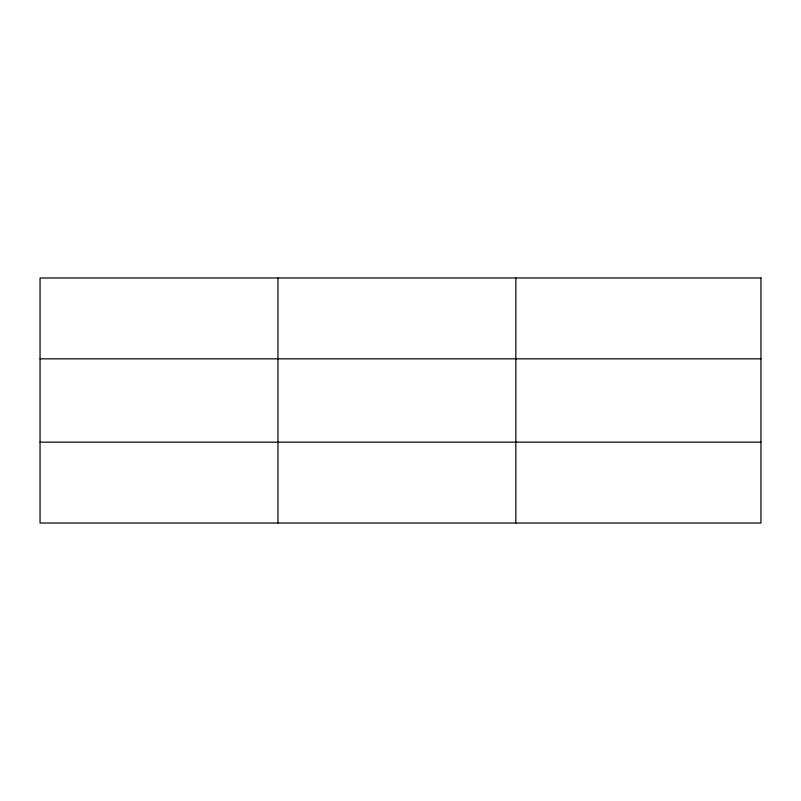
<?xml version="1.0" encoding="UTF-8"?>
<svg xmlns="http://www.w3.org/2000/svg" width="801" height="801" viewBox="0 0 801 801"><rect width="100%" height="100%" fill="white"/><g stroke="black" fill="none" stroke-linecap="round" stroke-linejoin="round"><path stroke-width="1.2" d="M277.947 277.977L277.947 523.023M515.844 277.977L515.844 523.023M40.05 358.838L760.95 358.838M40.05 442.162L760.95 442.162M760.95 277.977L760.95 523.023L40.05 523.023L40.05 277.977L760.95 277.977"/></g></svg>
